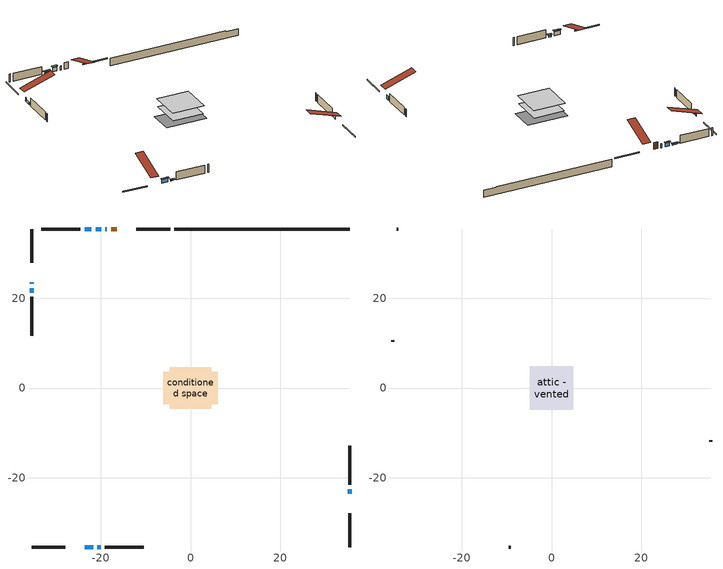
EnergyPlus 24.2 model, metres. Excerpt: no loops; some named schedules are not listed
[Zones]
conditioned space
 floor adiabatic (AdiabaticFloorConstruction): -4.59,-4.59 -4.59,4.59 4.59,4.59 4.59,-4.59 z0.39
 floor foundation (Slab1 construction): -6.1,-3.66 -6.1,3.66 6.1,3.66 6.1,-3.66 z-1.9
 wall outside (RimJoist1 construction): -4.53,35.41 -12.09,35.41 / -35.41,-35.41 -27.85,-35.41 / -35.41,35.41 -35.41,27.85 / 35.41,-35.41 35.41,-27.85 z0.39:0.69
 wall outside (AdiabaticWallConstruction 1): -16.42,35.41 -17.7,35.41 z0.39:2.42
 wall outside (AdiabaticWallConstruction): -35.41,23.52 -35.41,23.2 / -18.62,35.41 -18.94,35.41 / -23.52,-35.41 -21.69,-35.41 / -19.87,35.41 -21.14,35.41 / 35.41,-23.52 35.41,-22.5 z0.39:1.61; -35.41,22.27 -35.41,21.2 z0.39:0.9; -20.76,-35.41 -20,-35.41 / -22.07,35.41 -23.59,35.41 z0.39:0.75
 wall outside (Wall1 construction): -24.52,35.41 -33.19,35.41 / -19.07,-35.41 -10.4,-35.41 / -35.41,20.28 -35.41,11.61 / 35.41,-21.57 35.41,-12.91 z0.39:2.83
 wall foundation (FoundationWall1 construction): -3.6,35.41,-1.9 -3.6,35.41,0.39 31.51,35.41,0.39 31.51,35.41,0.18 35.41,35.41,0.18 35.41,35.41,-1.9
 window (WindowConstruction 4): -35.41,23.52 -35.41,23.2 z0.39:1.61
 window (WindowConstruction 5): -18.62,35.41 -18.94,35.41 z0.39:1.61
 window (WindowConstruction): -35.41,22.27 -35.41,21.2 z0.39:0.9
 window (WindowConstruction 1): -23.52,-35.41 -21.69,-35.41 z0.39:1.61
 window (WindowConstruction 2): -19.87,35.41 -21.14,35.41 z0.39:1.61
 window (WindowConstruction 3): 35.41,-23.52 35.41,-22.5 z0.39:1.61
 window (WindowConstruction 6): -20.76,-35.41 -20,-35.41 z0.39:0.75
 window (WindowConstruction 7): -22.07,35.41 -23.59,35.41 z0.39:0.75
 door (Door): -16.43,35.41 -17.7,35.41 z0.39:2.42
 ceiling adiabatic (AdiabaticFloorConstruction): 4.59,-4.59 4.59,4.59 -4.59,4.59 -4.59,-4.59 z0.39
attic - vented
 floor to conditioned space (Floor1 construction Reversed): -4.83,-4.83 -4.83,4.83 4.83,4.83 4.83,-4.83 z2.83
 wall outside (Wall2 construction): -34.12,35.41 -34.49,35.41 / -9.47,-35.41 -9.11,-35.41 / -35.41,10.68 -35.41,10.31 / 35.41,-11.98 35.41,-11.61 z0.39:2.83
 roof outside (Roof1 construction): -15.5,35.41,2.83 -15.5,26.01,5.96 -13.02,26.01,5.96 -13.02,35.41,2.83; -24.45,-35.41,2.83 -24.45,-26.01,5.96 -26.93,-26.01,5.96 -26.93,-35.41,2.83; -35.41,24.45,2.83 -26.01,24.45,5.96 -26.01,26.93,5.96 -35.41,26.93,2.83; 35.41,-24.45,2.83 26.01,-24.45,5.96 26.01,-26.93,5.96 35.41,-26.93,2.83
shading: -35.41,20.96 -35.41,22.51 -36.02,22.51 -36.02,20.96 z1.14; -21.45,-35.41 -23.76,-35.41 -23.76,-36.02 -21.45,-36.02 z1.85; -21.38,35.41 -19.63,35.41 -19.63,36.02 -21.38,36.02 z1.85; -19.76,-35.41 -21,-35.41 -21,-36.02 -19.76,-36.02 z0.99; -23.83,35.41 -21.83,35.41 -21.83,36.02 -23.83,36.02 z0.99
[Building]
Building 1: Terrain=Suburbs
[Site:Location]
London AP_ON: Latitude {deg}=43.03; Longitude {deg}=-81.15; Time Zone {hr}=-5; Elevation {m}=278; Keep Site Location Information=Yes
[Site:GroundTemperature:Shallow]
3.98693, 1.93205, 1.76749, 2.74264, 6.6573, 10.5537, 13.9317, 16.0716, 16.2534, 14.513, 11.2211, 7.44421
[Site:WaterMainsTemperature]
Calculation Method=Schedule; Temperature Schedule=mains temperature schedule
[Material] Roughness=Rough; Thermal Absorptance=0.9
Name | Thickness {m} | Conductivity {W/m-K} | Density {kg/m3} | Specific Heat {J/kg-K} | Solar Absorptance | Visible Absorptance
asphalt or fiberglass shingles | 0.00635 | 0.162714 | 1121.4 | 1465.45 | 0.4 | 0.4
ceiling loosefill ins | 0.0846667 | 0.0480833 | 16.02 | 1046.75 | 0.7 | 0.7
ceiling stud and cavity | 0.1397 | 0.0941129 | 65.682 | 1177.47 | 0.7 | 0.7
concrete 4.0 in. | 0.1016 | 1.803125 | 2242.8 | 837.4 | 0.7 | 0.7
concrete 8.0 in. | 0.2032 | 1.803125 | 2242.8 | 837.4 | 0.7 | 0.7
door material | 0.04445 | 0.053851 | 512.64 | 1214.23 | 0.7 | 0.7
exterior vertical ins | 0.0460229 | 0.029427 | 32.04 | 1214.23 | 0.7 | 0.7
floor covering | 0.0127 | 0.0433444 | 54.468 | 1339.84 | 0.6 | 0.6
floor rigid ins; wall rigid ins | 0.512978 | 0.029427 | 32.04 | 1214.23 | 0.7 | 0.7
floor stud and cavity | 0.1397 | 1.75129 | 37.0049 | 1207.88 | 0.7 | 0.7
furniture material conditioned space 1 | 0.1524 | 0.115458 | 640.8 | 1214.23 | 0.6 | 0.6
gypsum board | 0.0127 | 0.160291 | 801 | 837.4 | 0.6 | 0.6
gypsum board 1 | 0.0127 | 0.160291 | 801 | 837.4 | 0.7 | 0.7
osb sheathing 0.5 in. | 0.0127 | 0.115458 | 512.64 | 1214.23 | 0.7 | 0.7
osb sheathing 0.75 in. | 0.01905 | 0.115458 | 512.64 | 1214.23 | 0.7 | 0.7
osb sheathing 2.0 in. | 0.0508 | 0.115458 | 512.64 | 1214.23 | 0.7 | 0.7
rim joist rigid ins | 0.051816 | 0.029427 | 32.04 | 1214.23 | 0.7 | 0.7
rim joist stud and cavity | 0.0508 | 0.0348186 | 125.044 | 1163.47 | 0.6 | 0.6
wall stud and cavity | 0.1397 | 0.0804648 | 139.0536 | 1170.24 | 0.7 | 0.7
wall stud and cavity 1 | 0.0889 | 6.9971 | 50.32683 | 1063.81 | 0.6 | 0.6
wall stud and cavity 2 | 0.0889 | 0.380278 | 52.3479 | 1209.89 | 0.7 | 0.7
wall stud and cavity 3 | 0.0889 | 0.391764 | 83.0341 | 1211.67 | 0.7 | 0.7
wood siding | 0.0254 | 0.102417 | 544.68 | 1172.36 | 0.4 | 0.4
wood siding 1 | 0.00254 | 0.102417 | 544.68 | 1172.36 | 0.4 | 0.4
wood siding 2; wood siding 3; wood siding 4 | 0.0254 | 0.102417 | 544.68 | 1172.36 | 0.7 | 0.7
[WindowMaterial:SimpleGlazingSystem]
Name | U-Factor {W/m2-K} | Solar Heat Gain Coefficient
WindowMaterial | 3.03773 | 0.45
WindowMaterial 1 | 2.95142 | 0.6
WindowMaterial 2 | 2.918492 | 0.67
WindowMaterial 3 | 3.03659 | 0.46
WindowMaterial 4 | 4.465747 | 0.64
WindowMaterial 5 | 3.06726 | 0.35
[Construction]
AdiabaticFloorConstruction: floor stud and cavity, floor rigid ins, osb sheathing 0.75 in., floor covering
AdiabaticWallConstruction: wood siding 3, wall rigid ins, wall stud and cavity 2, gypsum board
AdiabaticWallConstruction 1: wood siding 4, wall rigid ins, wall stud and cavity 2, gypsum board
Door: door material
Floor1 construction Reversed: gypsum board, ceiling stud and cavity, ceiling loosefill ins
FoundationWall1 construction: concrete 8.0 in., gypsum board 1
furniture construction conditioned space 1: furniture material conditioned space 1
PartitionWallConstruction: gypsum board, wall stud and cavity 3, gypsum board
RimJoist1 construction: wood siding 2, rim joist rigid ins, osb sheathing 2.0 in., rim joist stud and cavity
Roof1 construction: asphalt or fiberglass shingles
Slab1 construction: concrete 4.0 in.
Wall1 construction: wood siding, osb sheathing 0.5 in., wall stud and cavity, gypsum board
Wall2 construction: wood siding 1, wall stud and cavity 1
WindowConstruction: WindowMaterial
WindowConstruction 1: WindowMaterial 1
WindowConstruction 2: WindowMaterial 2
WindowConstruction 3: WindowMaterial 3
WindowConstruction 4; WindowConstruction 5: WindowMaterial 4
WindowConstruction 6; WindowConstruction 7: WindowMaterial 5
[Zone] Multiplier=1; Part of Total Floor Area=Yes
Name | Volume {m3}
attic - vented | 47.4746
conditioned space | 429.4
[Space]
Name | Zone | Volume {m3}
attic - vented 1 | attic - vented | 47.4746
conditioned space 1 | conditioned space | 429.4
[ZoneInfiltration:EffectiveLeakageArea]
infil attic - vented 1: Zone or Space=attic - vented 1; Schedule=Always On Discrete; Effective Air Leakage Area {cm2}=4069.96; Stack Coefficient=0.000387601; Wind Coefficient=1.33019e-05
[ZoneMixing]
whole house fan mix: Zone or Space=attic - vented; Schedule=Always On Continuous; Design Flow Rate Calculation Method=Flow/Zone; Design Flow Rate {m3/s}=0; Source Zone or Space=conditioned space
[SurfaceProperty:ExposedFoundationPerimeter]
Slab1: Exposed Perimeter Calculation Method=TotalExposedPerimeter; Total Exposed Perimeter {m}=39.014
[InternalMass] Zone or ZoneList=conditioned space; Space or SpaceList=conditioned space 1
Name | Construction | Surface Area {m2}
furniture mass conditioned space 1 | furniture construction conditioned space 1 | 69.3198
partition wall mass | PartitionWallConstruction | 173.299
[Lights]
interior lighting: Zone or ZoneList or Space or SpaceList=conditioned space 1; Schedule=interior lighting schedule; Design Level Calculation Method=LightingLevel; Lighting Level {W}=343.2; Return Air Fraction=0; Fraction Radiant=0.6; Fraction Visible=0.2; Fraction Replaceable=1
[People]
occupants: Zone or ZoneList or Space or SpaceList=conditioned space 1; Number of People Schedule=occupants schedule; Number of People Calculation Method=People; Number of People=3; Fraction Radiant=0.314171; Sensible Heat Fraction=0.56303; Activity Level Schedule=occupants activity schedule; Carbon Dioxide Generation Rate {m3/s-W}=0; Enable ASHRAE 55 Comfort Warnings=No; Mean Radiant Temperature Calculation Type=EnclosureAveraged
[ElectricEquipment] Zone or ZoneList or Space or SpaceList=conditioned space 1; Design Level Calculation Method=EquipmentLevel
Name | Schedule | Design Level {W} | Fraction Latent | Fraction Radiant | Fraction Lost
clothes dryer | clothes dryer schedule | 140.772 | 0.015 | 0.081 | 0.85
clothes washer | clothes washer schedule | 32.1985 | 0.03 | 0.162 | 0.7
cooking range | cooking range schedule | 215.147 | 0.08 | 0.432 | 0.2
dishwasher | dishwasher schedule | 66.8632 | 0.3 | 0.18 | 0.4
fridge | fridge schedule | 72.9452 | 0 | 0.6 | 0
mech vent bath fan 0 | mech vent bath fan 0 schedule | 25.1 | 0 | 0 | 1
mech vent house fan | mech vent house fan schedule | 0 | 0 | 0 | 1
mech vent house fan cfis | mech vent house fan cfis schedule | 0 | 0 | 0 | 0
mech vent range fan 0 | mech vent range fan 0 schedule | 57 | 0 | 0 | 1
misc plug loads | misc plug loads schedule | 494.7 | 0.045 | 0.513 | 0.1
whole house fan | Always On Discrete | 0 | 0 | 0 | 1
[OtherEquipment] Zone or ZoneList or Space or SpaceList=conditioned space 1; Design Level Calculation Method=EquipmentLevel
Name | Fuel Type | Schedule | Design Level {W} | Fraction Latent | Fraction Radiant | Fraction Lost
clothes dryer 1 | Electricity | clothes dryer schedule | 0 | 0.015 | 0.081 | 0.85
cooking range 1 | Electricity | cooking range schedule | 0 | 0.08 | 0.432 | 0.2
general water use latent | None | general water use schedule | 62.594 | 1 | 0 | 0
general water use sensible | None | general water use schedule | -61.6891 | 0 | 0.6 | 0
mech vent house fan latent load | None | Always On Discrete | 0 | 1 | 0 | 0
mech vent house fan sensible load | None | Always On Discrete | 0 | 0 | 0 | 0
water heater energy adjustment1 | NaturalGas | Always On Discrete | 0.01 | 0 | 0 | 1
[ZoneInfiltration:DesignFlowRate] Zone or ZoneList or Space or SpaceList=conditioned space 1; Schedule=Always On Discrete; Design Flow Rate Calculation Method=Flow/Zone; Design Flow Rate {m3/s}=0
infil flow; natural vent flow; whole house fan flow
[AvailabilityManager:Scheduled]
central ac and furnace airloop Availability Manager: Schedule=Always On Discrete
[Foundation:Kiva]
Foundation Kiva 1: Initial Indoor Air Temperature {C}=18; Wall Height Above Grade {m}=0.389992; Wall Depth Below Slab {m}=0.2032; Custom Block Material Name 1=exterior vertical ins; Custom Block Depth 1 {m}=2.28999; Custom Block X Position 1 {m}=0.2159; Custom Block Z Position 1 {m}=0
[Foundation:Kiva:Settings]
Soil Conductivity {W/m-K}=0.849921; Soil Density {kg/m3}=1842.3; Soil Specific Heat {J/kg-K}=418.7; Ground Solar Absorptivity=0.9; Ground Thermal Absorptivity=0.9; Ground Surface Roughness {m}=0.03; Far-Field Width {m}=40; Deep-Ground Boundary Condition=ZeroFlux; Deep-Ground Depth {m}=40; Minimum Cell Dimension {m}=0.2; Maximum Cell Growth Coefficient=3; Simulation Timestep=Timestep
[Exterior:Lights]
exterior lighting: Schedule=exterior lighting schedule; Design Level {W}=75.6
[EnergyManagementSystem:GlobalVariable]
central_ac_and_furnace_airloop_Fan_RTF
infil_program_Qfan
infil_program_Qinf
natural_vent_program_Qnv
natural_vent_program_Qwhf
[EnergyManagementSystem:Sensor]
Name | Output:Variable or Output:Meter Index Key | Output:Variable or Output:Meter
airflow_gain | infil flow | Infiltration Sensible Heat Gain Energy
airflow_gain_1 | natural vent flow | Infiltration Sensible Heat Gain Energy
airflow_gain_2 | whole house fan flow | Infiltration Sensible Heat Gain Energy
airflow_loss | infil flow | Infiltration Sensible Heat Loss Energy
airflow_loss_1 | natural vent flow | Infiltration Sensible Heat Loss Energy
airflow_loss_2 | whole house fan flow | Infiltration Sensible Heat Loss Energy
clg_load_cond |  | Cooling:EnergyTransfer:Zone:CONDITIONED SPACE
clg_sp_s; clg_sp_s_1 | cooling setpoint | Schedule Value
clothes_dryer_exhaust_0_sch_s | clothes dryer exhaust 0 schedule | Schedule Value
cool_season | cooling season schedule | Schedule Value
htg_load_cond |  | Heating:EnergyTransfer:Zone:CONDITIONED SPACE
htg_sp_s; htg_sp_s_1 | heating setpoint | Schedule Value
ig_ee_conv | clothes dryer | Electric Equipment Convective Heating Energy
ig_ee_conv_2 | cooking range | Electric Equipment Convective Heating Energy
ig_ee_conv_4 | fridge | Electric Equipment Convective Heating Energy
ig_ee_conv_5 | misc plug loads | Electric Equipment Convective Heating Energy
ig_ee_conv_6 | whole house fan | Electric Equipment Convective Heating Energy
ig_ee_rad | clothes dryer | Electric Equipment Radiant Heating Energy
ig_ee_rad_2 | cooking range | Electric Equipment Radiant Heating Energy
ig_ee_rad_4 | fridge | Electric Equipment Radiant Heating Energy
ig_ee_rad_5 | misc plug loads | Electric Equipment Radiant Heating Energy
ig_ee_rad_6 | whole house fan | Electric Equipment Radiant Heating Energy
ig_lgt_conv | interior lighting | Lights Convective Heating Energy
ig_lgt_rad | interior lighting | Lights Radiant Heating Energy
ig_lgt_vis | interior lighting | Lights Visible Radiation Heating Energy
ig_oe_conv | clothes dryer 1 | Other Equipment Convective Heating Energy
ig_oe_conv_1 | cooking range 1 | Other Equipment Convective Heating Energy
ig_oe_conv_2 | general water use latent | Other Equipment Convective Heating Energy
ig_oe_conv_3 | general water use sensible | Other Equipment Convective Heating Energy
ig_oe_conv_4 | water heater energy adjustment1 | Other Equipment Convective Heating Energy
ig_oe_rad | clothes dryer 1 | Other Equipment Radiant Heating Energy
ig_oe_rad_1 | cooking range 1 | Other Equipment Radiant Heating Energy
ig_oe_rad_2 | general water use latent | Other Equipment Radiant Heating Energy
ig_oe_rad_3 | general water use sensible | Other Equipment Radiant Heating Energy
ig_oe_rad_4 | water heater energy adjustment1 | Other Equipment Radiant Heating Energy
ig_ppl_conv | occupants | People Convective Heating Energy
ig_ppl_rad | occupants | People Radiant Heating Energy
im_conv | furniture mass conditioned space 1 | Surface Inside Face Convection Heat Gain Energy
im_conv_1 | partition wall mass | Surface Inside Face Convection Heat Gain Energy
im_ig | furniture mass conditioned space 1 | Surface Inside Face Internal Gains Radiation Heat Gain Energy
im_ig_1 | partition wall mass | Surface Inside Face Internal Gains Radiation Heat Gain Energy
im_lgt | furniture mass conditioned space 1 | Surface Inside Face Lights Radiation Heat Gain Energy
im_lgt_1 | partition wall mass | Surface Inside Face Lights Radiation Heat Gain Energy
im_sol | furniture mass conditioned space 1 | Surface Inside Face Solar Radiation Heat Gain Energy
im_sol_1 | partition wall mass | Surface Inside Face Solar Radiation Heat Gain Energy
im_surf | furniture mass conditioned space 1 | Surface Inside Face Net Surface Thermal Radiation Heat Gain Energy
im_surf_1 | partition wall mass | Surface Inside Face Net Surface Thermal Radiation Heat Gain Energy
mech_vent_bath_fan_0_sch_s | mech vent bath fan 0 schedule | Schedule Value
mech_vent_range_fan_0_sch_s | mech vent range fan 0 schedule | Schedule Value
mv_conv | mech vent bath fan 0 | Electric Equipment Convective Heating Energy
mv_conv_1 | mech vent house fan | Electric Equipment Convective Heating Energy
mv_conv_2 | mech vent house fan cfis | Electric Equipment Convective Heating Energy
mv_conv_3 | mech vent range fan 0 | Electric Equipment Convective Heating Energy
mv_conv_4 | mech vent house fan latent load | Other Equipment Convective Heating Energy
mv_conv_5 | mech vent house fan sensible load | Other Equipment Convective Heating Energy
mv_rad | mech vent bath fan 0 | Electric Equipment Radiant Heating Energy
mv_rad_1 | mech vent house fan | Electric Equipment Radiant Heating Energy
mv_rad_2 | mech vent house fan cfis | Electric Equipment Radiant Heating Energy
mv_rad_3 | mech vent range fan 0 | Electric Equipment Radiant Heating Energy
mv_rad_4 | mech vent house fan latent load | Other Equipment Radiant Heating Energy
mv_rad_5 | mech vent house fan sensible load | Other Equipment Radiant Heating Energy
natural_vent_s | natural vent schedule | Schedule Value
out_pb_s |  | Site Outdoor Air Barometric Pressure
out_wt_s |  | Site Outdoor Air Humidity Ratio
site_vw_s |  | Site Wind Speed
ss_back_out | Window1 | Surface Window Shortwave from Zone Back Out Window Heat Transfer Rate
ss_back_out_1 | Window2 | Surface Window Shortwave from Zone Back Out Window Heat Transfer Rate
ss_back_out_2 | Window3 | Surface Window Shortwave from Zone Back Out Window Heat Transfer Rate
ss_back_out_3 | Window4 | Surface Window Shortwave from Zone Back Out Window Heat Transfer Rate
ss_back_out_4 | Window5 | Surface Window Shortwave from Zone Back Out Window Heat Transfer Rate
ss_back_out_5 | Window6 | Surface Window Shortwave from Zone Back Out Window Heat Transfer Rate
ss_back_out_6 | Window8 | Surface Window Shortwave from Zone Back Out Window Heat Transfer Rate
ss_back_out_7 | Window9 | Surface Window Shortwave from Zone Back Out Window Heat Transfer Rate
ss_conv | Door1 | Surface Inside Face Convection Heat Gain Energy
ss_conv_1 | Window1 | Surface Inside Face Convection Heat Gain Energy
ss_conv_2 | Window2 | Surface Inside Face Convection Heat Gain Energy
ss_conv_3 | Window3 | Surface Inside Face Convection Heat Gain Energy
ss_conv_4 | Window4 | Surface Inside Face Convection Heat Gain Energy
ss_conv_5 | Window5 | Surface Inside Face Convection Heat Gain Energy
ss_conv_6 | Window6 | Surface Inside Face Convection Heat Gain Energy
ss_conv_7 | Window8 | Surface Inside Face Convection Heat Gain Energy
ss_conv_8 | Window9 | Surface Inside Face Convection Heat Gain Energy
ss_ig | Door1 | Surface Inside Face Internal Gains Radiation Heat Gain Energy
ss_ig_1 | Window1 | Surface Inside Face Internal Gains Radiation Heat Gain Energy
ss_ig_2 | Window2 | Surface Inside Face Internal Gains Radiation Heat Gain Energy
ss_ig_3 | Window3 | Surface Inside Face Internal Gains Radiation Heat Gain Energy
ss_ig_4 | Window4 | Surface Inside Face Internal Gains Radiation Heat Gain Energy
ss_ig_5 | Window5 | Surface Inside Face Internal Gains Radiation Heat Gain Energy
ss_ig_6 | Window6 | Surface Inside Face Internal Gains Radiation Heat Gain Energy
ss_ig_7 | Window8 | Surface Inside Face Internal Gains Radiation Heat Gain Energy
ss_ig_8 | Window9 | Surface Inside Face Internal Gains Radiation Heat Gain Energy
ss_lgt | Door1 | Surface Inside Face Lights Radiation Heat Gain Energy
ss_sol | Door1 | Surface Inside Face Solar Radiation Heat Gain Energy
ss_surf | Door1 | Surface Inside Face Net Surface Thermal Radiation Heat Gain Energy
ss_surf_1 | Window1 | Surface Inside Face Net Surface Thermal Radiation Heat Gain Energy
ss_surf_2 | Window2 | Surface Inside Face Net Surface Thermal Radiation Heat Gain Energy
ss_surf_3 | Window3 | Surface Inside Face Net Surface Thermal Radiation Heat Gain Energy
ss_surf_4 | Window4 | Surface Inside Face Net Surface Thermal Radiation Heat Gain Energy
ss_surf_5 | Window5 | Surface Inside Face Net Surface Thermal Radiation Heat Gain Energy
ss_surf_6 | Window6 | Surface Inside Face Net Surface Thermal Radiation Heat Gain Energy
ss_surf_7 | Window8 | Surface Inside Face Net Surface Thermal Radiation Heat Gain Energy
ss_surf_8 | Window9 | Surface Inside Face Net Surface Thermal Radiation Heat Gain Energy
ss_trans_in | Window1 | Surface Window Transmitted Solar Radiation Rate
ss_trans_in_1 | Window2 | Surface Window Transmitted Solar Radiation Rate
ss_trans_in_2 | Window3 | Surface Window Transmitted Solar Radiation Rate
ss_trans_in_3 | Window4 | Surface Window Transmitted Solar Radiation Rate
ss_trans_in_4 | Window5 | Surface Window Transmitted Solar Radiation Rate
ss_trans_in_5 | Window6 | Surface Window Transmitted Solar Radiation Rate
ss_trans_in_6 | Window8 | Surface Window Transmitted Solar Radiation Rate
ss_trans_in_7 | Window9 | Surface Window Transmitted Solar Radiation Rate
ss_trans_out | Window1 | Surface Inside Face Initial Transmitted Diffuse Transmitted Out Window Solar Radiation Rate
ss_trans_out_1 | Window2 | Surface Inside Face Initial Transmitted Diffuse Transmitted Out Window Solar Radiation Rate
ss_trans_out_2 | Window3 | Surface Inside Face Initial Transmitted Diffuse Transmitted Out Window Solar Radiation Rate
ss_trans_out_3 | Window4 | Surface Inside Face Initial Transmitted Diffuse Transmitted Out Window Solar Radiation Rate
ss_trans_out_4 | Window5 | Surface Inside Face Initial Transmitted Diffuse Transmitted Out Window Solar Radiation Rate
ss_trans_out_5 | Window6 | Surface Inside Face Initial Transmitted Diffuse Transmitted Out Window Solar Radiation Rate
ss_trans_out_6 | Window8 | Surface Inside Face Initial Transmitted Diffuse Transmitted Out Window Solar Radiation Rate
ss_trans_out_7 | Window9 | Surface Inside Face Initial Transmitted Diffuse Transmitted Out Window Solar Radiation Rate
s_conv | Floor1 | Surface Inside Face Convection Heat Gain Energy
s_conv_1 | FoundationWall1 | Surface Inside Face Convection Heat Gain Energy
s_conv_10 | Wall1:180 | Surface Inside Face Convection Heat Gain Energy
s_conv_11 | Wall1:270 | Surface Inside Face Convection Heat Gain Energy
s_conv_12 | Wall1:90 | Surface Inside Face Convection Heat Gain Energy
s_conv_2 | inferred conditioned ceiling | Surface Inside Face Convection Heat Gain Energy
s_conv_3 | inferred conditioned floor | Surface Inside Face Convection Heat Gain Energy
s_conv_4 | RimJoist1:0 | Surface Inside Face Convection Heat Gain Energy
s_conv_5 | RimJoist1:180 | Surface Inside Face Convection Heat Gain Energy
s_conv_6 | RimJoist1:270 | Surface Inside Face Convection Heat Gain Energy
s_conv_7 | RimJoist1:90 | Surface Inside Face Convection Heat Gain Energy
s_conv_8 | Slab1 | Surface Inside Face Convection Heat Gain Energy
s_conv_9 | Wall1:0 | Surface Inside Face Convection Heat Gain Energy
s_ig | Floor1 | Surface Inside Face Internal Gains Radiation Heat Gain Energy
s_ig_1 | FoundationWall1 | Surface Inside Face Internal Gains Radiation Heat Gain Energy
s_ig_10 | Wall1:180 | Surface Inside Face Internal Gains Radiation Heat Gain Energy
s_ig_11 | Wall1:270 | Surface Inside Face Internal Gains Radiation Heat Gain Energy
s_ig_12 | Wall1:90 | Surface Inside Face Internal Gains Radiation Heat Gain Energy
s_ig_2 | inferred conditioned ceiling | Surface Inside Face Internal Gains Radiation Heat Gain Energy
s_ig_3 | inferred conditioned floor | Surface Inside Face Internal Gains Radiation Heat Gain Energy
s_ig_4 | RimJoist1:0 | Surface Inside Face Internal Gains Radiation Heat Gain Energy
s_ig_5 | RimJoist1:180 | Surface Inside Face Internal Gains Radiation Heat Gain Energy
s_ig_6 | RimJoist1:270 | Surface Inside Face Internal Gains Radiation Heat Gain Energy
s_ig_7 | RimJoist1:90 | Surface Inside Face Internal Gains Radiation Heat Gain Energy
s_ig_8 | Slab1 | Surface Inside Face Internal Gains Radiation Heat Gain Energy
s_ig_9 | Wall1:0 | Surface Inside Face Internal Gains Radiation Heat Gain Energy
s_lgt | Floor1 | Surface Inside Face Lights Radiation Heat Gain Energy
s_lgt_1 | FoundationWall1 | Surface Inside Face Lights Radiation Heat Gain Energy
s_lgt_10 | Wall1:180 | Surface Inside Face Lights Radiation Heat Gain Energy
s_lgt_11 | Wall1:270 | Surface Inside Face Lights Radiation Heat Gain Energy
s_lgt_12 | Wall1:90 | Surface Inside Face Lights Radiation Heat Gain Energy
s_lgt_2 | inferred conditioned ceiling | Surface Inside Face Lights Radiation Heat Gain Energy
s_lgt_3 | inferred conditioned floor | Surface Inside Face Lights Radiation Heat Gain Energy
s_lgt_4 | RimJoist1:0 | Surface Inside Face Lights Radiation Heat Gain Energy
s_lgt_5 | RimJoist1:180 | Surface Inside Face Lights Radiation Heat Gain Energy
s_lgt_6 | RimJoist1:270 | Surface Inside Face Lights Radiation Heat Gain Energy
s_lgt_7 | RimJoist1:90 | Surface Inside Face Lights Radiation Heat Gain Energy
s_lgt_8 | Slab1 | Surface Inside Face Lights Radiation Heat Gain Energy
s_lgt_9 | Wall1:0 | Surface Inside Face Lights Radiation Heat Gain Energy
s_sol | Floor1 | Surface Inside Face Solar Radiation Heat Gain Energy
s_sol_1 | FoundationWall1 | Surface Inside Face Solar Radiation Heat Gain Energy
s_sol_10 | Wall1:180 | Surface Inside Face Solar Radiation Heat Gain Energy
s_sol_11 | Wall1:270 | Surface Inside Face Solar Radiation Heat Gain Energy
s_sol_12 | Wall1:90 | Surface Inside Face Solar Radiation Heat Gain Energy
s_sol_2 | inferred conditioned ceiling | Surface Inside Face Solar Radiation Heat Gain Energy
s_sol_3 | inferred conditioned floor | Surface Inside Face Solar Radiation Heat Gain Energy
s_sol_4 | RimJoist1:0 | Surface Inside Face Solar Radiation Heat Gain Energy
s_sol_5 | RimJoist1:180 | Surface Inside Face Solar Radiation Heat Gain Energy
s_sol_6 | RimJoist1:270 | Surface Inside Face Solar Radiation Heat Gain Energy
s_sol_7 | RimJoist1:90 | Surface Inside Face Solar Radiation Heat Gain Energy
s_sol_8 | Slab1 | Surface Inside Face Solar Radiation Heat Gain Energy
s_sol_9 | Wall1:0 | Surface Inside Face Solar Radiation Heat Gain Energy
s_surf | Floor1 | Surface Inside Face Net Surface Thermal Radiation Heat Gain Energy
s_surf_1 | FoundationWall1 | Surface Inside Face Net Surface Thermal Radiation Heat Gain Energy
s_surf_10 | Wall1:180 | Surface Inside Face Net Surface Thermal Radiation Heat Gain Energy
s_surf_11 | Wall1:270 | Surface Inside Face Net Surface Thermal Radiation Heat Gain Energy
s_surf_12 | Wall1:90 | Surface Inside Face Net Surface Thermal Radiation Heat Gain Energy
